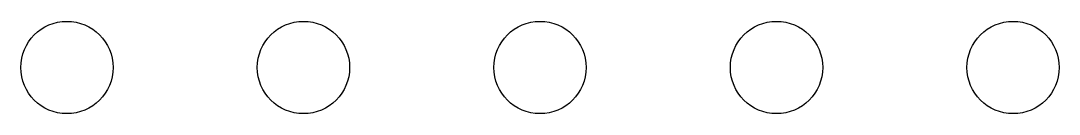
# Model space of a CAD drawing. Header units: millimetres. Extents: x 3043 to 3403, y 1038 to 1070.
import ezdxf

# ---------------------------------------------------------------- set-up
doc = ezdxf.new("R2010")
doc.units = ezdxf.units.MM

msp = doc.modelspace()

# ---------------------------------------------------------------- linework, layer by layer
for centre in [(3059.33, 1054.17), (3141.33, 1054.17), (3223.33, 1054.17), (3305.33, 1054.17), (3387.33, 1054.17)]:
    msp.add_circle(centre, 16)

doc.saveas('drawing.dxf')
